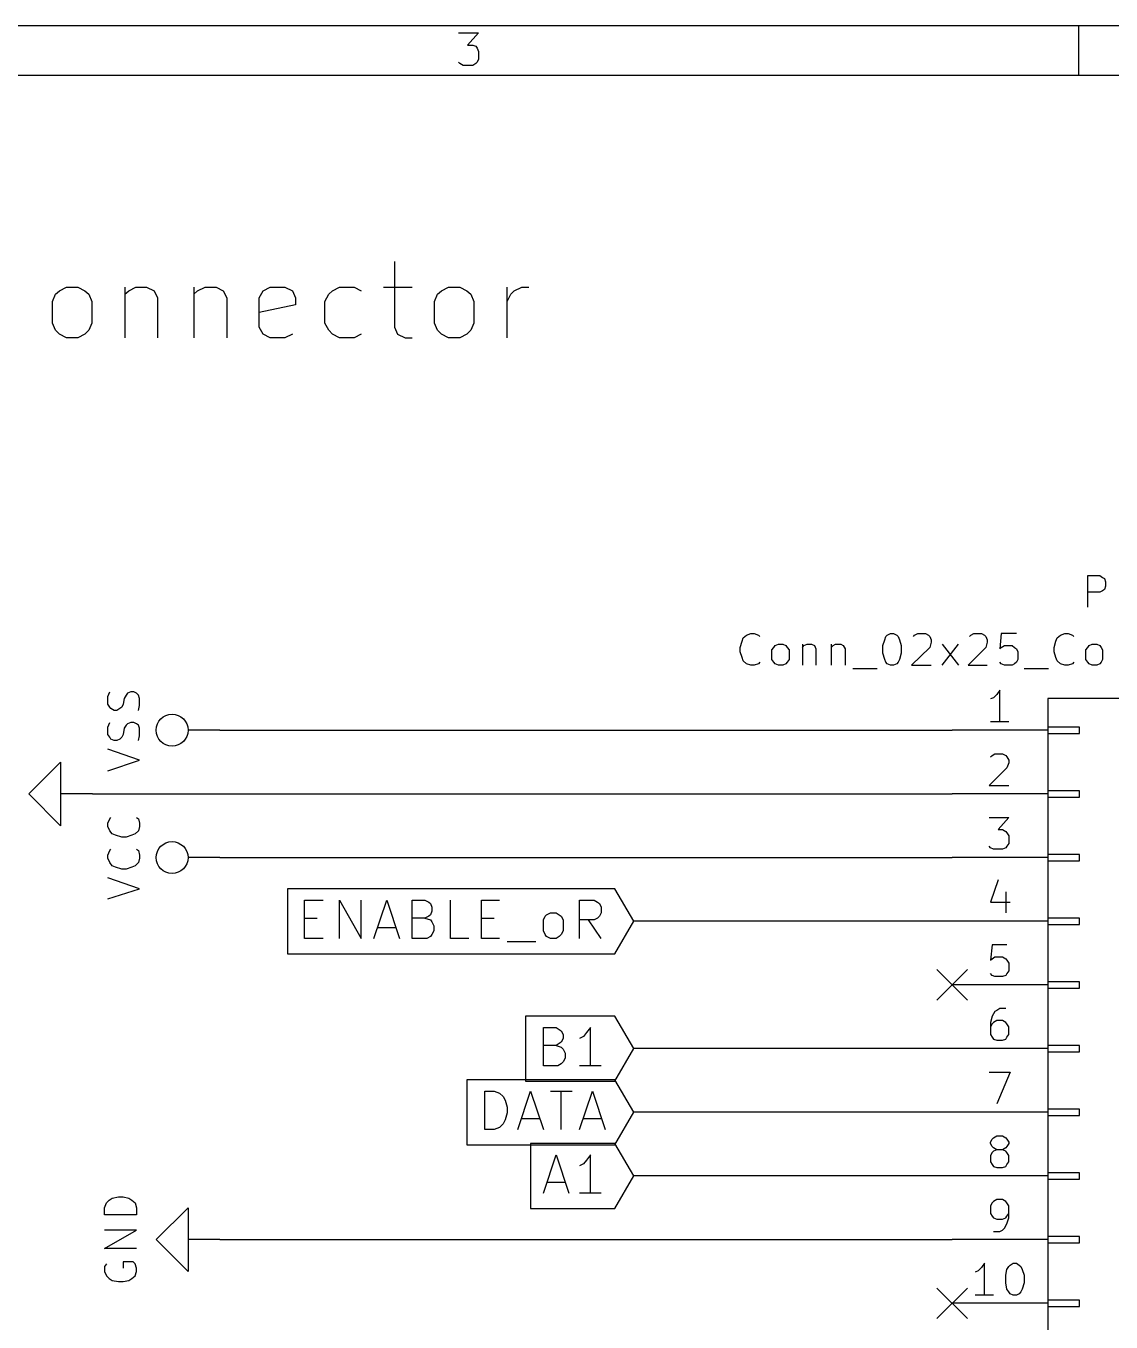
# Model space of a CAD drawing. Extents: x 10 to 287, y -200 to -10.
# Drawn here: x 118 to 161.3, y -61.7 to -10 of the extents above; entities that cross this region are included whole.
import ezdxf

# ---------------------------------------------------------------- set-up
doc = ezdxf.new("R2010")
doc.units = 0
doc.header["$MEASUREMENT"] = 0
for name, color, linetype in [('BLUE2', 5, 'CONTINUOUS'), ('BLUE3', 171, 'CONTINUOUS'), ('CYAN2', 4, 'CONTINUOUS'), ('GREEN2', 3, 'CONTINUOUS'), ('LYELLOW', 51, 'CONTINUOUS'), ('RED2', 1, 'CONTINUOUS')]:
    doc.layers.add(name, color=color, linetype=linetype)

msp = doc.modelspace()

# ---------------------------------------------------------------- linework, layer by layer
at = {"layer": 'BLUE2', "linetype": 'CONTINUOUS'}
for p, q in [((154.33, -47.6504), (155.55, -48.8696)), ((155.55, -47.6504), (154.33, -48.8696)), ((154.33, -60.3504), (155.55, -61.5696)), ((155.55, -60.3504), (154.33, -61.5696))]:
    msp.add_line(p, q, dxfattribs=at)
at = {"layer": 'BLUE3', "linetype": 'CONTINUOUS'}
for p, q in [((132.69, -19.4056), (132.69, -22.0218)), ((119.177, -20.701), (119.329, -20.574)), ((119.329, -20.574), (119.609, -20.4216)), ((119.609, -20.4216), (120.066, -20.4216)), ((120.066, -20.4216), (120.345, -20.574)), ((120.345, -20.574), (120.498, -20.701)), ((121.945, -20.4216), (121.945, -22.4536)), ((121.945, -20.701), (122.098, -20.574)), ((122.098, -20.574), (122.377, -20.4216)), ((122.377, -20.4216), (122.809, -20.4216)), ((122.809, -20.4216), (123.114, -20.574)), ((123.114, -20.574), (123.241, -20.8534)), ((124.689, -20.4216), (124.689, -22.4536)), ((124.689, -20.701), (124.841, -20.574)), ((124.841, -20.574), (125.146, -20.4216)), ((125.146, -20.4216), (125.578, -20.4216)), ((125.578, -20.4216), (125.857, -20.574)), ((125.857, -20.574), (126.009, -20.8534)), ((127.305, -20.8534), (127.457, -20.574)), ((127.457, -20.574), (127.737, -20.4216)), ((127.737, -20.4216), (128.321, -20.4216)), ((128.321, -20.4216), (128.626, -20.574)), ((128.626, -20.574), (128.753, -20.8534)), ((130.073, -20.701), (130.226, -20.574)), ((130.226, -20.574), (130.505, -20.4216)), ((130.505, -20.4216), (131.089, -20.4216)), ((131.089, -20.4216), (131.369, -20.574)), ((132.258, -20.4216), (133.401, -20.4216)), ((134.417, -20.701), (134.569, -20.574)), ((134.569, -20.574), (134.849, -20.4216)), ((134.849, -20.4216), (135.306, -20.4216)), ((135.306, -20.4216), (135.585, -20.574)), ((135.585, -20.574), (135.738, -20.701)), ((137.185, -22.4536), (137.185, -20.4216)), ((137.338, -20.701), (137.465, -20.574)), ((137.465, -20.574), (137.77, -20.4216)), ((137.77, -20.4216), (138.049, -20.4216)), ((119.05, -21.0058), (119.177, -20.701)), ((119.05, -21.8694), (119.05, -21.0058)), ((120.498, -20.701), (120.625, -21.0058)), ((120.625, -21.0058), (120.625, -21.8694)), ((123.241, -20.8534), (123.241, -22.4536)), ((126.009, -20.8534), (126.009, -22.4536)), ((127.305, -22.0218), (127.305, -20.8534)), ((128.753, -21.1328), (127.305, -21.4376)), ((128.753, -20.8534), (128.753, -21.1328)), ((129.921, -21.0058), (130.073, -20.701)), ((129.921, -21.8694), (129.921, -21.0058)), ((134.29, -21.0058), (134.417, -20.701)), ((134.29, -21.8694), (134.29, -21.0058)), ((135.738, -20.701), (135.865, -21.0058)), ((135.865, -21.0058), (135.865, -21.8694)), ((137.185, -21.0058), (137.338, -20.701)), ((119.177, -22.1488), (119.05, -21.8694)), ((119.329, -22.3012), (119.177, -22.1488)), ((120.498, -22.1488), (120.345, -22.3012)), ((120.625, -21.8694), (120.498, -22.1488)), ((127.457, -22.3012), (127.305, -22.0218)), ((130.073, -22.1488), (129.921, -21.8694)), ((130.226, -22.3012), (130.073, -22.1488)), ((132.69, -22.0218), (132.817, -22.3012)), ((134.417, -22.1488), (134.29, -21.8694)), ((134.569, -22.3012), (134.417, -22.1488)), ((135.738, -22.1488), (135.585, -22.3012)), ((135.865, -21.8694), (135.738, -22.1488)), ((119.609, -22.4536), (119.329, -22.3012)), ((120.066, -22.4536), (119.609, -22.4536)), ((120.345, -22.3012), (120.066, -22.4536)), ((127.737, -22.4536), (127.457, -22.3012)), ((128.321, -22.4536), (127.737, -22.4536)), ((128.626, -22.3012), (128.321, -22.4536)), ((130.505, -22.4536), (130.226, -22.3012)), ((131.089, -22.4536), (130.505, -22.4536)), ((131.369, -22.3012), (131.089, -22.4536)), ((132.817, -22.3012), (133.121, -22.4536)), ((133.121, -22.4536), (133.401, -22.4536)), ((134.849, -22.4536), (134.569, -22.3012)), ((135.306, -22.4536), (134.849, -22.4536)), ((135.585, -22.3012), (135.306, -22.4536))]:
    msp.add_line(p, q, dxfattribs=at)
at = {"layer": 'CYAN2', "linetype": 'CONTINUOUS'}
for p, q in [((160.35, -33.1978), (160.35, -31.9278)), ((160.35, -31.9278), (160.833, -31.9278)), ((160.833, -31.9278), (160.934, -32.004)), ((160.934, -32.004), (161.011, -32.0548)), ((161.011, -32.0548), (161.061, -32.1818)), ((160.934, -32.5374), (160.833, -32.5882)), ((161.011, -32.4866), (160.934, -32.5374)), ((161.061, -32.3596), (161.011, -32.4866)), ((161.061, -32.1818), (161.061, -32.3596)), ((160.833, -32.5882), (160.35, -32.5882)), ((146.482, -34.798), (146.558, -34.544)), ((146.558, -34.544), (146.609, -34.417)), ((146.609, -34.417), (146.736, -34.3154)), ((146.736, -34.3154), (146.914, -34.2392)), ((146.914, -34.2392), (147.041, -34.2392)), ((147.041, -34.2392), (147.218, -34.3154)), ((147.218, -34.3154), (147.269, -34.3662)), ((152.171, -34.7218), (152.248, -34.4932)), ((152.248, -34.4932), (152.298, -34.3662)), ((152.298, -34.3662), (152.349, -34.3154)), ((152.349, -34.3154), (152.476, -34.2392)), ((152.476, -34.2392), (152.603, -34.2392)), ((152.603, -34.2392), (152.73, -34.3154)), ((152.73, -34.3154), (152.781, -34.3662)), ((152.781, -34.3662), (152.832, -34.4932)), ((152.832, -34.4932), (152.908, -34.7218)), ((153.391, -34.3662), (153.441, -34.3154)), ((153.441, -34.3154), (153.568, -34.2392)), ((153.568, -34.2392), (153.873, -34.2392)), ((153.873, -34.2392), (154, -34.3154)), ((154, -34.3154), (154.051, -34.3662)), ((154.051, -34.3662), (154.102, -34.4932)), ((154.102, -34.5948), (154.051, -34.798)), ((154.102, -34.4932), (154.102, -34.5948)), ((155.626, -34.3662), (155.677, -34.3154)), ((155.677, -34.3154), (155.804, -34.2392)), ((155.804, -34.2392), (156.108, -34.2392)), ((156.108, -34.2392), (156.235, -34.3154)), ((156.235, -34.3154), (156.286, -34.3662)), ((156.286, -34.3662), (156.337, -34.4932)), ((156.337, -34.5948), (156.286, -34.798)), ((156.337, -34.4932), (156.337, -34.5948)), ((156.896, -34.2392), (156.845, -34.8488)), ((157.505, -34.2392), (156.896, -34.2392)), ((159.004, -34.798), (159.08, -34.544)), ((159.08, -34.544), (159.131, -34.417)), ((159.131, -34.417), (159.258, -34.3154)), ((159.258, -34.3154), (159.436, -34.2392)), ((159.436, -34.2392), (159.563, -34.2392)), ((159.563, -34.2392), (159.741, -34.3154)), ((159.741, -34.3154), (159.791, -34.3662)), ((146.482, -34.9758), (146.482, -34.798)), ((146.558, -35.2044), (146.482, -34.9758)), ((147.752, -34.8996), (147.828, -34.798)), ((147.752, -35.2806), (147.752, -34.8996)), ((147.828, -34.798), (147.879, -34.7218)), ((147.879, -34.7218), (148.006, -34.671)), ((148.006, -34.671), (148.184, -34.671)), ((148.184, -34.671), (148.311, -34.7218)), ((148.311, -34.7218), (148.361, -34.798)), ((148.361, -34.798), (148.438, -34.8996)), ((148.438, -34.8996), (148.438, -35.2806)), ((148.971, -34.671), (148.971, -35.5092)), ((148.971, -34.798), (149.022, -34.7218)), ((149.022, -34.7218), (149.149, -34.671)), ((149.149, -34.671), (149.327, -34.671)), ((149.327, -34.671), (149.454, -34.7218)), ((149.454, -34.7218), (149.504, -34.8488)), ((149.504, -34.8488), (149.504, -35.5092)), ((150.114, -34.671), (150.114, -35.5092)), ((150.114, -34.798), (150.19, -34.7218)), ((150.19, -34.7218), (150.292, -34.671)), ((150.292, -34.671), (150.495, -34.671)), ((150.495, -34.671), (150.597, -34.7218)), ((150.597, -34.7218), (150.673, -34.8488)), ((150.673, -34.8488), (150.673, -35.5092)), ((152.171, -35.0266), (152.171, -34.7218)), ((152.248, -35.2806), (152.171, -35.0266)), ((152.908, -35.0266), (152.832, -35.2806)), ((152.908, -34.7218), (152.908, -35.0266)), ((154.051, -34.798), (153.314, -35.5092)), ((154.534, -35.5092), (155.194, -34.671)), ((154.534, -34.671), (155.194, -35.5092)), ((156.286, -34.798), (155.575, -35.5092)), ((156.845, -34.8488), (156.896, -34.798)), ((156.896, -34.798), (157.023, -34.7218)), ((157.023, -34.7218), (157.328, -34.7218)), ((157.328, -34.7218), (157.429, -34.798)), ((157.429, -34.798), (157.505, -34.8488)), ((157.505, -34.8488), (157.556, -34.9758)), ((157.556, -34.9758), (157.556, -35.2806)), ((159.004, -34.9758), (159.004, -34.798)), ((159.08, -35.2044), (159.004, -34.9758)), ((160.274, -34.8996), (160.35, -34.798)), ((160.274, -35.2806), (160.274, -34.8996)), ((160.35, -34.798), (160.401, -34.7218)), ((160.401, -34.7218), (160.528, -34.671)), ((160.528, -34.671), (160.706, -34.671)), ((160.706, -34.671), (160.833, -34.7218)), ((160.833, -34.7218), (160.884, -34.798)), ((160.884, -34.798), (160.934, -34.8996)), ((160.934, -34.8996), (160.934, -35.2806)), ((146.609, -35.3314), (146.558, -35.2044)), ((146.736, -35.4584), (146.609, -35.3314)), ((146.914, -35.5092), (146.736, -35.4584)), ((147.041, -35.5092), (146.914, -35.5092)), ((147.218, -35.4584), (147.041, -35.5092)), ((147.269, -35.3822), (147.218, -35.4584)), ((147.828, -35.3822), (147.752, -35.2806)), ((147.879, -35.4584), (147.828, -35.3822)), ((148.006, -35.5092), (147.879, -35.4584)), ((148.184, -35.5092), (148.006, -35.5092)), ((148.311, -35.4584), (148.184, -35.5092)), ((148.361, -35.3822), (148.311, -35.4584)), ((148.438, -35.2806), (148.361, -35.3822)), ((150.978, -35.6362), (151.943, -35.6362)), ((152.298, -35.3822), (152.248, -35.2806)), ((152.349, -35.4584), (152.298, -35.3822)), ((152.476, -35.5092), (152.349, -35.4584)), ((152.603, -35.5092), (152.476, -35.5092)), ((152.73, -35.4584), (152.603, -35.5092)), ((152.781, -35.3822), (152.73, -35.4584)), ((152.832, -35.2806), (152.781, -35.3822)), ((153.314, -35.5092), (154.102, -35.5092)), ((155.575, -35.5092), (156.337, -35.5092)), ((156.896, -35.4584), (156.845, -35.3822)), ((157.023, -35.5092), (156.896, -35.4584)), ((157.328, -35.5092), (157.023, -35.5092)), ((157.429, -35.4584), (157.328, -35.5092)), ((157.505, -35.3822), (157.429, -35.4584)), ((157.556, -35.2806), (157.505, -35.3822)), ((157.81, -35.6362), (158.775, -35.6362)), ((159.131, -35.3314), (159.08, -35.2044)), ((159.258, -35.4584), (159.131, -35.3314)), ((159.436, -35.5092), (159.258, -35.4584)), ((159.563, -35.5092), (159.436, -35.5092)), ((159.741, -35.4584), (159.563, -35.5092)), ((159.791, -35.3822), (159.741, -35.4584)), ((160.35, -35.3822), (160.274, -35.2806)), ((160.401, -35.4584), (160.35, -35.3822)), ((160.528, -35.5092), (160.401, -35.4584)), ((160.706, -35.5092), (160.528, -35.5092)), ((160.833, -35.4584), (160.706, -35.5092)), ((160.884, -35.3822), (160.833, -35.4584)), ((160.934, -35.2806), (160.884, -35.3822)), ((121.26, -36.7538), (121.336, -36.576)), ((121.996, -36.703), (121.92, -36.83)), ((122.047, -36.6268), (121.996, -36.703)), ((122.174, -36.576), (122.047, -36.6268)), ((122.301, -36.576), (122.174, -36.576)), ((122.403, -36.6268), (122.301, -36.576)), ((122.479, -36.703), (122.403, -36.6268)), ((122.53, -36.83), (122.479, -36.703)), ((121.26, -37.0586), (121.26, -36.7538)), ((121.336, -37.1856), (121.26, -37.0586)), ((121.387, -37.2364), (121.336, -37.1856)), ((121.818, -37.1856), (121.742, -37.2364)), ((121.869, -37.0586), (121.818, -37.1856)), ((121.92, -36.83), (121.869, -37.0586)), ((122.479, -37.3126), (122.53, -37.1094)), ((122.53, -37.1094), (122.53, -36.83)), ((121.514, -37.3126), (121.387, -37.2364)), ((121.615, -37.3126), (121.514, -37.3126)), ((121.742, -37.2364), (121.615, -37.3126)), ((121.26, -37.973), (121.336, -37.7952)), ((121.26, -38.2778), (121.26, -37.973)), ((121.92, -38.0238), (121.869, -38.2778)), ((121.996, -37.8968), (121.92, -38.0238)), ((122.047, -37.846), (121.996, -37.8968)), ((122.174, -37.7952), (122.047, -37.846)), ((122.301, -37.7952), (122.174, -37.7952)), ((122.403, -37.846), (122.301, -37.7952)), ((122.479, -37.8968), (122.403, -37.846)), ((122.53, -38.0238), (122.479, -37.8968)), ((122.53, -38.3286), (122.53, -38.0238)), ((121.336, -38.3794), (121.26, -38.2778)), ((121.387, -38.4556), (121.336, -38.3794)), ((121.514, -38.5064), (121.387, -38.4556)), ((121.615, -38.5064), (121.514, -38.5064)), ((121.742, -38.4556), (121.615, -38.5064)), ((121.818, -38.3794), (121.742, -38.4556)), ((121.869, -38.2778), (121.818, -38.3794)), ((122.479, -38.5064), (122.53, -38.3286)), ((122.53, -39.2938), (121.26, -38.862)), ((121.26, -39.7256), (122.53, -39.2938)), ((121.26, -41.8084), (121.336, -41.6306)), ((121.26, -41.9354), (121.26, -41.8084)), ((121.336, -41.6306), (121.387, -41.5798)), ((122.403, -41.5798), (122.479, -41.6306)), ((122.479, -41.6306), (122.53, -41.8084)), ((122.53, -41.8084), (122.53, -41.9354)), ((121.336, -42.1132), (121.26, -41.9354)), ((121.437, -42.2402), (121.336, -42.1132)), ((121.564, -42.291), (121.437, -42.2402)), ((121.818, -42.3672), (121.564, -42.291)), ((121.996, -42.3672), (121.818, -42.3672)), ((122.225, -42.291), (121.996, -42.3672)), ((122.352, -42.2402), (122.225, -42.291)), ((122.479, -42.1132), (122.352, -42.2402)), ((122.53, -41.9354), (122.479, -42.1132)), ((121.26, -43.0784), (121.336, -42.9006)), ((121.336, -42.9006), (121.387, -42.8498)), ((122.403, -42.8498), (122.479, -42.9006)), ((122.479, -42.9006), (122.53, -43.0784)), ((121.26, -43.2054), (121.26, -43.0784)), ((121.336, -43.3832), (121.26, -43.2054)), ((121.437, -43.5102), (121.336, -43.3832)), ((122.479, -43.3832), (122.352, -43.5102)), ((122.53, -43.2054), (122.479, -43.3832)), ((122.53, -43.0784), (122.53, -43.2054)), ((121.564, -43.561), (121.437, -43.5102)), ((121.818, -43.6372), (121.564, -43.561)), ((121.996, -43.6372), (121.818, -43.6372)), ((122.225, -43.561), (121.996, -43.6372)), ((122.352, -43.5102), (122.225, -43.561)), ((122.53, -44.4246), (121.26, -43.9928)), ((121.26, -44.831), (122.53, -44.4246)), ((121.209, -56.9468), (121.31, -56.8452)), ((121.31, -56.8452), (121.437, -56.769)), ((121.437, -56.769), (121.691, -56.7182)), ((121.691, -56.7182), (121.869, -56.7182)), ((121.869, -56.7182), (122.098, -56.769)), ((122.098, -56.769), (122.225, -56.8452)), ((122.225, -56.8452), (122.352, -56.9468)), ((121.133, -57.15), (121.209, -56.9468)), ((121.133, -57.4294), (121.133, -57.15)), ((122.352, -56.9468), (122.403, -57.15)), ((122.403, -57.15), (122.403, -57.4294)), ((122.403, -57.4294), (121.133, -57.4294)), ((121.133, -58.7756), (122.403, -58.039)), ((122.403, -58.039), (121.133, -58.039)), ((122.403, -58.7756), (121.133, -58.7756)), ((121.209, -59.3852), (121.133, -59.4868)), ((122.276, -59.309), (121.869, -59.309)), ((121.869, -59.309), (121.869, -59.563)), ((122.352, -59.3852), (122.276, -59.309)), ((122.403, -59.563), (122.352, -59.3852)), ((121.133, -59.4868), (121.133, -59.69)), ((121.133, -59.69), (121.209, -59.8678)), ((121.209, -59.8678), (121.31, -59.9694)), ((121.31, -59.9694), (121.437, -60.0456)), ((122.098, -60.0456), (122.225, -59.9694)), ((122.225, -59.9694), (122.352, -59.8678)), ((122.352, -59.8678), (122.403, -59.69)), ((122.403, -59.69), (122.403, -59.563)), ((121.437, -60.0456), (121.691, -60.0964)), ((121.691, -60.0964), (121.869, -60.0964)), ((121.869, -60.0964), (122.098, -60.0456))]:
    msp.add_line(p, q, dxfattribs=at)
at = {"layer": 'GREEN2', "linetype": 'CONTINUOUS'}
for p, q in [((125.73, -38.1), (154.94, -38.1)), ((120.65, -40.64), (154.94, -40.64)), ((125.73, -43.18), (154.94, -43.18)), ((154.94, -45.72), (142.24, -45.72)), ((154.94, -50.8), (142.24, -50.8)), ((154.94, -53.34), (142.24, -53.34)), ((154.94, -55.88), (142.24, -55.88)), ((125.73, -58.42), (154.94, -58.42))]:
    msp.add_line(p, q, dxfattribs=at)
at = {"layer": 'LYELLOW', "linetype": 'CONTINUOUS'}
for p, q in [((158.75, -36.83), (158.75, -100.33)), ((163.83, -36.83), (158.75, -36.83))]:
    msp.add_line(p, q, dxfattribs=at)
at = {"layer": 'RED2', "linetype": 'CONTINUOUS'}
for p, q in [((286.995, -10.0076), (10.0076, -10.0076)), ((135.255, -10.287), (136.042, -10.287)), ((136.042, -10.287), (135.611, -10.7696)), ((159.995, -11.9888), (159.995, -10.0076)), ((135.611, -10.7696), (135.814, -10.7696)), ((135.814, -10.7696), (135.941, -10.8204)), ((135.941, -10.8204), (135.992, -10.8966)), ((135.992, -10.8966), (136.042, -11.0236)), ((136.042, -11.3284), (135.992, -11.4554)), ((136.042, -11.0236), (136.042, -11.3284)), ((135.306, -11.5062), (135.255, -11.4554)), ((135.433, -11.5824), (135.306, -11.5062)), ((135.814, -11.5824), (135.433, -11.5824)), ((135.941, -11.5062), (135.814, -11.5824)), ((135.992, -11.4554), (135.941, -11.5062)), ((285.013, -11.9888), (11.9888, -11.9888)), ((156.718, -36.6776), (156.591, -36.8046)), ((156.845, -36.4998), (156.718, -36.6776)), ((156.845, -37.7698), (156.845, -36.4998)), ((156.591, -36.8046), (156.464, -36.8554)), ((158.75, -36.83), (158.75, -100.33)), ((163.83, -36.83), (158.75, -36.83)), ((125.73, -38.1), (124.46, -38.1)), ((158.75, -38.1), (154.94, -38.1)), ((157.201, -37.7698), (156.464, -37.7698)), ((158.75, -37.973), (158.75, -38.227)), ((160.02, -37.973), (158.75, -37.973)), ((158.75, -38.227), (160.02, -38.227)), ((160.02, -38.227), (160.02, -37.973)), ((156.464, -39.1668), (156.54, -39.116)), ((156.54, -39.116), (156.642, -39.0398)), ((156.642, -39.0398), (156.947, -39.0398)), ((156.947, -39.0398), (157.074, -39.116)), ((157.074, -39.116), (157.124, -39.1668)), ((157.124, -39.1668), (157.201, -39.2938)), ((118.11, -40.64), (119.38, -39.37)), ((119.38, -39.37), (119.38, -40.64)), ((157.124, -39.5986), (156.413, -40.3098)), ((157.201, -39.3954), (157.124, -39.5986)), ((157.201, -39.2938), (157.201, -39.3954)), ((156.413, -40.3098), (157.201, -40.3098)), ((119.38, -41.91), (118.11, -40.64)), ((120.65, -40.64), (119.38, -40.64)), ((119.38, -40.64), (119.38, -41.91)), ((158.75, -40.64), (154.94, -40.64)), ((158.75, -40.513), (158.75, -40.767)), ((160.02, -40.513), (158.75, -40.513)), ((158.75, -40.767), (160.02, -40.767)), ((160.02, -40.767), (160.02, -40.513)), ((156.413, -41.5798), (157.201, -41.5798)), ((157.201, -41.5798), (156.769, -42.0624)), ((156.769, -42.0624), (156.947, -42.0624)), ((156.947, -42.0624), (157.074, -42.1386)), ((157.074, -42.1386), (157.124, -42.1894)), ((157.124, -42.1894), (157.201, -42.3164)), ((157.201, -42.3164), (157.201, -42.6212)), ((156.464, -42.799), (156.413, -42.7228)), ((156.591, -42.8498), (156.464, -42.799)), ((156.947, -42.8498), (156.591, -42.8498)), ((157.074, -42.799), (156.947, -42.8498)), ((157.124, -42.7228), (157.074, -42.799)), ((157.201, -42.6212), (157.124, -42.7228)), ((125.73, -43.18), (124.46, -43.18)), ((158.75, -43.18), (154.94, -43.18)), ((158.75, -43.053), (158.75, -43.307)), ((160.02, -43.053), (158.75, -43.053)), ((158.75, -43.307), (160.02, -43.307)), ((160.02, -43.307), (160.02, -43.053)), ((141.478, -44.4246), (128.422, -44.4246)), ((128.422, -44.4246), (128.422, -45.72)), ((142.24, -45.72), (141.478, -44.4246)), ((156.769, -44.069), (156.464, -44.958)), ((129.108, -46.4058), (129.108, -44.8818)), ((129.108, -44.8818), (129.845, -44.8818)), ((130.505, -46.4058), (130.505, -44.8818)), ((130.505, -44.8818), (131.369, -46.4058)), ((131.369, -46.4058), (131.369, -44.8818)), ((131.877, -46.4058), (132.385, -44.8818)), ((132.385, -44.8818), (132.893, -46.4058)), ((133.401, -46.4058), (133.401, -44.8818)), ((133.401, -44.8818), (133.909, -44.8818)), ((133.909, -44.8818), (134.061, -44.958)), ((134.061, -44.958), (134.137, -45.0088)), ((134.925, -46.4058), (134.925, -44.8818)), ((136.169, -46.4058), (136.169, -44.8818)), ((136.169, -44.8818), (136.881, -44.8818)), ((140.081, -46.4058), (140.081, -44.8818)), ((140.081, -44.8818), (140.665, -44.8818)), ((140.665, -44.8818), (140.792, -44.958)), ((140.792, -44.958), (140.868, -45.0088)), ((156.464, -44.958), (157.251, -44.958)), ((157.074, -44.5516), (157.074, -45.3898)), ((134.137, -45.466), (134.061, -45.5168)), ((134.137, -45.0088), (134.188, -45.1612)), ((134.188, -45.3136), (134.137, -45.466)), ((134.188, -45.1612), (134.188, -45.3136)), ((138.709, -45.5168), (138.76, -45.466)), ((138.76, -45.466), (138.913, -45.3898)), ((138.913, -45.3898), (139.141, -45.3898)), ((139.141, -45.3898), (139.268, -45.466)), ((139.268, -45.466), (139.344, -45.5168)), ((140.868, -45.0088), (140.945, -45.1612)), ((140.945, -45.3898), (140.868, -45.5168)), ((140.945, -45.1612), (140.945, -45.3898)), ((128.422, -45.72), (128.422, -47.0154)), ((129.108, -45.593), (129.616, -45.593)), ((132.029, -45.974), (132.74, -45.974)), ((133.909, -45.593), (133.401, -45.593)), ((134.061, -45.5168), (133.909, -45.593)), ((133.909, -45.593), (134.137, -45.6692)), ((134.137, -45.6692), (134.188, -45.7454)), ((134.188, -45.7454), (134.264, -45.8978)), ((134.264, -45.8978), (134.264, -46.101)), ((136.169, -45.593), (136.677, -45.593)), ((138.633, -45.6692), (138.709, -45.5168)), ((138.633, -46.101), (138.633, -45.6692)), ((139.344, -45.5168), (139.421, -45.6692)), ((139.421, -45.6692), (139.421, -46.101)), ((140.665, -45.6692), (140.081, -45.6692)), ((140.945, -46.4058), (140.437, -45.6692)), ((140.792, -45.593), (140.665, -45.6692)), ((140.868, -45.5168), (140.792, -45.593)), ((141.478, -47.0154), (142.24, -45.72)), ((158.75, -45.72), (154.94, -45.72)), ((158.75, -45.593), (158.75, -45.847)), ((160.02, -45.593), (158.75, -45.593)), ((158.75, -45.847), (160.02, -45.847)), ((160.02, -45.847), (160.02, -45.593)), ((129.845, -46.4058), (129.108, -46.4058)), ((133.985, -46.4058), (133.401, -46.4058)), ((134.137, -46.3296), (133.985, -46.4058)), ((134.188, -46.2534), (134.137, -46.3296)), ((134.264, -46.101), (134.188, -46.2534)), ((135.661, -46.4058), (134.925, -46.4058)), ((136.881, -46.4058), (136.169, -46.4058)), ((138.709, -46.2534), (138.633, -46.101)), ((138.76, -46.3296), (138.709, -46.2534)), ((138.913, -46.4058), (138.76, -46.3296)), ((139.141, -46.4058), (138.913, -46.4058)), ((139.268, -46.3296), (139.141, -46.4058)), ((139.344, -46.2534), (139.268, -46.3296)), ((139.421, -46.101), (139.344, -46.2534)), ((128.422, -47.0154), (141.478, -47.0154)), ((137.185, -46.5328), (138.328, -46.5328)), ((156.54, -46.6598), (156.464, -47.2694)), ((157.124, -46.6598), (156.54, -46.6598)), ((156.464, -47.2694), (156.54, -47.2186)), ((156.54, -47.2186), (156.642, -47.1424)), ((156.642, -47.1424), (156.947, -47.1424)), ((156.947, -47.1424), (157.074, -47.2186)), ((157.074, -47.2186), (157.124, -47.2694)), ((157.124, -47.2694), (157.201, -47.3964)), ((157.201, -47.3964), (157.201, -47.7012)), ((156.54, -47.879), (156.464, -47.8028)), ((156.642, -47.9298), (156.54, -47.879)), ((156.947, -47.9298), (156.642, -47.9298)), ((157.074, -47.879), (156.947, -47.9298)), ((157.124, -47.8028), (157.074, -47.879)), ((157.201, -47.7012), (157.124, -47.8028)), ((158.75, -48.26), (154.94, -48.26)), ((158.75, -48.133), (158.75, -48.387)), ((160.02, -48.133), (158.75, -48.133)), ((158.75, -48.387), (160.02, -48.387)), ((160.02, -48.387), (160.02, -48.133)), ((141.478, -49.5046), (137.922, -49.5046)), ((137.922, -49.5046), (137.922, -50.8)), ((142.24, -50.8), (141.478, -49.5046)), ((156.54, -49.5046), (156.464, -49.7586)), ((156.642, -49.3268), (156.54, -49.5046)), ((156.718, -49.276), (156.642, -49.3268)), ((156.845, -49.1998), (156.718, -49.276)), ((157.074, -49.1998), (156.845, -49.1998)), ((138.633, -51.4858), (138.633, -49.9618)), ((138.633, -49.9618), (139.141, -49.9618)), ((139.141, -49.9618), (139.268, -50.038)), ((139.268, -50.038), (139.344, -50.0888)), ((139.344, -50.0888), (139.421, -50.2412)), ((140.513, -49.9618), (140.36, -50.165)), ((140.513, -51.4858), (140.513, -49.9618)), ((156.464, -49.7586), (156.464, -50.2412)), ((156.54, -49.8094), (156.464, -49.9364)), ((156.591, -49.7586), (156.54, -49.8094)), ((156.718, -49.6824), (156.591, -49.7586)), ((156.947, -49.6824), (156.718, -49.6824)), ((157.074, -49.7586), (156.947, -49.6824)), ((157.124, -49.8094), (157.074, -49.7586)), ((157.201, -49.9364), (157.124, -49.8094)), ((157.201, -50.2412), (157.201, -49.9364)), ((139.268, -50.5968), (139.141, -50.673)), ((139.344, -50.546), (139.268, -50.5968)), ((139.421, -50.3936), (139.344, -50.546)), ((139.421, -50.2412), (139.421, -50.3936)), ((140.233, -50.3174), (140.081, -50.3936)), ((140.36, -50.165), (140.233, -50.3174)), ((156.464, -50.2412), (156.54, -50.3428)), ((156.54, -50.3428), (156.591, -50.419)), ((156.591, -50.419), (156.718, -50.4698)), ((156.718, -50.4698), (156.947, -50.4698)), ((156.947, -50.4698), (157.074, -50.419)), ((157.074, -50.419), (157.124, -50.3428)), ((157.124, -50.3428), (157.201, -50.2412)), ((137.922, -50.8), (137.922, -52.0954)), ((139.141, -50.673), (138.633, -50.673)), ((139.141, -50.673), (139.344, -50.7492)), ((139.344, -50.7492), (139.421, -50.8254)), ((139.421, -50.8254), (139.497, -50.9778)), ((139.497, -51.181), (139.421, -51.3334)), ((139.497, -50.9778), (139.497, -51.181)), ((141.478, -52.0954), (142.24, -50.8)), ((158.75, -50.8), (154.94, -50.8)), ((158.75, -50.673), (158.75, -50.927)), ((160.02, -50.673), (158.75, -50.673)), ((158.75, -50.927), (160.02, -50.927)), ((160.02, -50.927), (160.02, -50.673)), ((139.217, -51.4858), (138.633, -51.4858)), ((139.344, -51.4096), (139.217, -51.4858)), ((139.421, -51.3334), (139.344, -51.4096)), ((140.945, -51.4858), (140.081, -51.4858)), ((141.478, -52.0446), (135.585, -52.0446)), ((135.585, -52.0446), (135.585, -53.34)), ((137.922, -52.0954), (141.478, -52.0954)), ((142.24, -53.34), (141.478, -52.0446)), ((156.413, -51.7398), (157.251, -51.7398)), ((157.251, -51.7398), (156.718, -53.0098)), ((136.296, -54.0258), (136.296, -52.5018)), ((136.296, -52.5018), (136.677, -52.5018)), ((136.677, -52.5018), (136.881, -52.578)), ((136.881, -52.578), (137.033, -52.705)), ((137.033, -52.705), (137.109, -52.8574)), ((137.617, -54.0258), (138.125, -52.5018)), ((138.125, -52.5018), (138.633, -54.0258)), ((138.913, -52.5018), (139.776, -52.5018)), ((139.344, -54.0258), (139.344, -52.5018)), ((140.081, -54.0258), (140.589, -52.5018)), ((140.589, -52.5018), (141.097, -54.0258)), ((137.109, -52.8574), (137.185, -53.1368)), ((137.185, -53.1368), (137.185, -53.3654)), ((158.75, -53.213), (158.75, -53.467)), ((160.02, -53.213), (158.75, -53.213)), ((160.02, -53.467), (160.02, -53.213)), ((135.585, -53.34), (135.585, -54.6354)), ((137.109, -53.6448), (137.033, -53.7972)), ((137.185, -53.3654), (137.109, -53.6448)), ((137.744, -53.594), (138.481, -53.594)), ((140.233, -53.594), (140.945, -53.594)), ((141.478, -54.6354), (142.24, -53.34)), ((158.75, -53.34), (154.94, -53.34)), ((158.75, -53.467), (160.02, -53.467)), ((136.677, -54.0258), (136.296, -54.0258)), ((136.881, -53.9496), (136.677, -54.0258)), ((137.033, -53.7972), (136.881, -53.9496)), ((156.591, -54.356), (156.718, -54.2798)), ((156.718, -54.2798), (156.947, -54.2798)), ((156.947, -54.2798), (157.074, -54.356)), ((135.585, -54.6354), (141.478, -54.6354)), ((141.478, -54.5846), (138.125, -54.5846)), ((138.125, -54.5846), (138.125, -55.88)), ((142.24, -55.88), (141.478, -54.5846)), ((156.464, -54.5338), (156.54, -54.4068)), ((156.464, -54.5846), (156.464, -54.5338)), ((156.54, -54.7116), (156.464, -54.5846)), ((156.54, -54.4068), (156.591, -54.356)), ((156.591, -54.7624), (156.54, -54.7116)), ((156.718, -54.8386), (156.591, -54.7624)), ((157.074, -54.7624), (156.947, -54.8386)), ((157.074, -54.356), (157.124, -54.4068)), ((157.124, -54.7116), (157.074, -54.7624)), ((157.124, -54.4068), (157.201, -54.5338)), ((157.201, -54.5846), (157.124, -54.7116)), ((157.201, -54.5338), (157.201, -54.5846)), ((138.633, -56.5658), (139.141, -55.0418)), ((139.141, -55.0418), (139.649, -56.5658)), ((140.36, -55.245), (140.233, -55.3974)), ((140.513, -55.0418), (140.36, -55.245)), ((140.513, -56.5658), (140.513, -55.0418)), ((156.54, -54.9402), (156.464, -55.0672)), ((156.464, -55.0672), (156.464, -55.3212)), ((156.591, -54.8894), (156.54, -54.9402)), ((156.718, -54.8386), (156.591, -54.8894)), ((156.947, -54.8386), (156.718, -54.8386)), ((157.074, -54.8894), (156.947, -54.8386)), ((157.124, -54.9402), (157.074, -54.8894)), ((157.201, -55.0672), (157.124, -54.9402)), ((157.201, -55.3212), (157.201, -55.0672)), ((140.233, -55.3974), (140.081, -55.4736)), ((156.464, -55.3212), (156.54, -55.4228)), ((156.54, -55.4228), (156.591, -55.499)), ((156.591, -55.499), (156.718, -55.5498)), ((156.718, -55.5498), (156.947, -55.5498)), ((156.947, -55.5498), (157.074, -55.499)), ((157.074, -55.499), (157.124, -55.4228)), ((157.124, -55.4228), (157.201, -55.3212)), ((158.75, -55.753), (158.75, -56.007)), ((160.02, -55.753), (158.75, -55.753)), ((160.02, -56.007), (160.02, -55.753)), ((138.125, -55.88), (138.125, -57.1754)), ((138.76, -56.134), (139.497, -56.134)), ((141.478, -57.1754), (142.24, -55.88)), ((158.75, -55.88), (154.94, -55.88)), ((158.75, -56.007), (160.02, -56.007)), ((140.945, -56.5658), (140.081, -56.5658)), ((156.718, -56.8198), (156.591, -56.896)), ((156.947, -56.8198), (156.718, -56.8198)), ((157.074, -56.896), (156.947, -56.8198)), ((123.19, -58.42), (124.46, -57.15)), ((124.46, -57.15), (124.46, -58.42)), ((138.125, -57.1754), (141.478, -57.1754)), ((156.54, -56.9468), (156.464, -57.0738)), ((156.464, -57.0738), (156.464, -57.3786)), ((156.464, -57.3786), (156.54, -57.4802)), ((156.591, -56.896), (156.54, -56.9468)), ((157.124, -56.9468), (157.074, -56.896)), ((157.201, -57.0738), (157.124, -56.9468)), ((157.124, -57.4802), (157.201, -57.3786)), ((157.201, -57.5564), (157.201, -57.0738)), ((156.54, -57.4802), (156.591, -57.5564)), ((156.591, -57.5564), (156.718, -57.6072)), ((156.718, -57.6072), (156.947, -57.6072)), ((156.947, -57.6072), (157.074, -57.5564)), ((157.023, -57.9628), (157.124, -57.785)), ((157.074, -57.5564), (157.124, -57.4802)), ((157.124, -57.785), (157.201, -57.5564)), ((124.46, -59.69), (123.19, -58.42)), ((125.73, -58.42), (124.46, -58.42)), ((124.46, -58.42), (124.46, -59.69)), ((158.75, -58.42), (154.94, -58.42)), ((156.591, -58.0898), (156.845, -58.0898)), ((156.845, -58.0898), (156.947, -58.039)), ((156.947, -58.039), (157.023, -57.9628)), ((158.75, -58.293), (158.75, -58.547)), ((160.02, -58.293), (158.75, -58.293)), ((160.02, -58.547), (160.02, -58.293)), ((158.75, -58.547), (160.02, -58.547)), ((156.235, -59.3598), (156.108, -59.5376)), ((156.235, -60.6298), (156.235, -59.3598)), ((157.201, -59.4868), (157.251, -59.436)), ((157.251, -59.436), (157.378, -59.3598)), ((157.378, -59.3598), (157.505, -59.3598)), ((157.505, -59.3598), (157.607, -59.436)), ((157.607, -59.436), (157.683, -59.4868)), ((155.981, -59.6646), (155.854, -59.7154)), ((156.108, -59.5376), (155.981, -59.6646)), ((157.074, -59.8424), (157.124, -59.6138)), ((157.074, -60.1472), (157.074, -59.8424)), ((157.124, -59.6138), (157.201, -59.4868)), ((157.683, -59.4868), (157.734, -59.6138)), ((157.734, -59.6138), (157.81, -59.8424)), ((157.81, -59.8424), (157.81, -60.1472)), ((157.124, -60.4012), (157.074, -60.1472)), ((157.201, -60.5028), (157.124, -60.4012)), ((157.734, -60.4012), (157.683, -60.5028)), ((157.81, -60.1472), (157.734, -60.4012)), ((158.75, -60.96), (154.94, -60.96)), ((156.591, -60.6298), (155.854, -60.6298)), ((157.251, -60.579), (157.201, -60.5028)), ((157.378, -60.6298), (157.251, -60.579)), ((157.505, -60.6298), (157.378, -60.6298)), ((157.607, -60.579), (157.505, -60.6298)), ((157.683, -60.5028), (157.607, -60.579)), ((158.75, -60.833), (158.75, -61.087)), ((160.02, -60.833), (158.75, -60.833)), ((160.02, -61.087), (160.02, -60.833)), ((158.75, -61.087), (160.02, -61.087))]:
    msp.add_line(p, q, dxfattribs=at)
at = {"layer": 'RED2'}
for centre in [(123.825, -38.1), (123.825, -43.18)]:
    msp.add_circle(centre, 0.635, dxfattribs=at)

doc.saveas('drawing.dxf')
